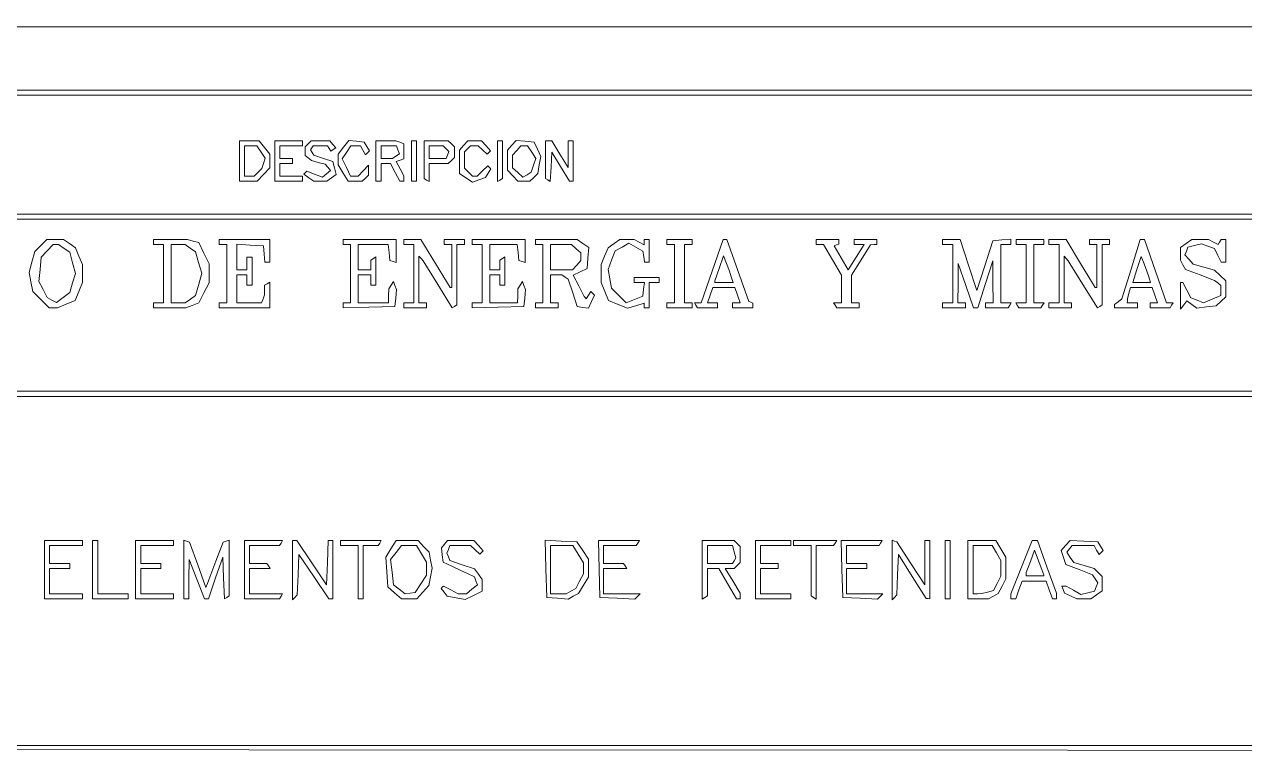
# Paper-space layout 'AN-20-DGE-076' of a CAD drawing. Header units: metres, sheet in millimetres. Extents: x 12 to 194, y 4 to 291.
# Drawn here: x 100.7 to 161.7, y 25.1 to 61.4 of the extents above; entities that cross this region are included whole.
import ezdxf

# ---------------------------------------------------------------- set-up
doc = ezdxf.new("R2010")
doc.units = ezdxf.units.M
doc.layers.add('DGE_CONTORNOS', color=7, linetype='Continuous', lineweight=0)
doc.layers.add('DGE_DATOS', color=7, linetype='Continuous', lineweight=0)

# ---------------------------------------------------------------- blocks, each defined once
blk = doc.blocks.new('LP_REF_DGE_MT_076')
at = {"layer": 'DGE_CONTORNOS'}
for points in [[(30.082, 270.091), (30.022, 269.933), (30.054, 147.569), (30.086, 25.205), (111.948, 25.174), (193.809, 25.142), (193.809, 147.696), (193.809, 270.249), (111.975, 270.249), (30.141, 270.249)], [(187.359, 59.733), (187.359, 58.152), (124.753, 58.152), (62.148, 58.152), (62.148, 59.733), (62.148, 61.314), (124.753, 61.314), (187.359, 61.314)], [(187.359, 54.927), (187.359, 51.955), (124.753, 51.955), (62.148, 51.955), (62.148, 54.927), (62.148, 57.899), (124.753, 57.899), (187.359, 57.899)], [(111.473, 54.611), (111.473, 53.599), (111.922, 53.599), (112.371, 53.599), (112.681, 53.934), (112.991, 54.268), (112.991, 54.612), (112.991, 54.956), (112.729, 55.289), (112.467, 55.622), (111.97, 55.622), (111.473, 55.622)], [(113.244, 54.611), (113.244, 53.599), (113.94, 53.599), (114.635, 53.599), (114.635, 53.725), (114.635, 53.852), (114.066, 53.852), (113.497, 53.852), (113.497, 54.168), (113.497, 54.484), (113.813, 54.484), (114.129, 54.484), (114.129, 54.611), (114.129, 54.737), (113.813, 54.737), (113.497, 54.737), (113.497, 55.053), (113.497, 55.37), (114.066, 55.37), (114.635, 55.37), (114.635, 55.496), (114.635, 55.622), (113.94, 55.622), (113.244, 55.622)], [(114.914, 55.471), (114.762, 55.319), (114.762, 55.107), (114.762, 54.895), (114.921, 54.763), (115.079, 54.631), (115.421, 54.545), (115.763, 54.459), (115.897, 54.299), (116.03, 54.138), (115.828, 53.971), (115.627, 53.804), (115.234, 53.952), (114.842, 54.1), (114.77, 54.029), (114.699, 53.958), (114.944, 53.778), (115.19, 53.599), (115.521, 53.599), (115.852, 53.599), (116.084, 53.769), (116.317, 53.939), (116.235, 54.265), (116.153, 54.591), (115.679, 54.746), (115.205, 54.9), (115.118, 55.034), (115.031, 55.168), (115.094, 55.269), (115.156, 55.37), (115.521, 55.37), (115.885, 55.37), (115.965, 55.241), (116.044, 55.112), (116.168, 55.189), (116.292, 55.266), (116.144, 55.444), (115.996, 55.622), (115.531, 55.622), (115.065, 55.622)], [(116.674, 55.296), (116.406, 54.956), (116.407, 54.688), (116.407, 54.421), (116.658, 54.01), (116.908, 53.599), (117.264, 53.599), (117.62, 53.599), (117.772, 53.751), (117.924, 53.902), (117.924, 54.154), (117.924, 54.405), (117.666, 54.129), (117.408, 53.852), (117.221, 53.852), (117.034, 53.852), (116.827, 54.287), (116.62, 54.721), (116.832, 55.045), (117.044, 55.37), (117.288, 55.37), (117.532, 55.37), (117.655, 55.149), (117.778, 54.929), (117.878, 55.029), (117.978, 55.129), (117.843, 55.344), (117.709, 55.559), (117.325, 55.598), (116.941, 55.636)], [(118.303, 54.611), (118.303, 53.599), (118.43, 53.599), (118.556, 53.599), (118.556, 54.042), (118.556, 54.484), (118.789, 54.484), (119.022, 54.484), (119.261, 54.042), (119.499, 53.599), (119.597, 53.599), (119.694, 53.599), (119.694, 53.732), (119.694, 53.864), (119.508, 54.225), (119.321, 54.586), (119.508, 54.658), (119.694, 54.729), (119.694, 55.099), (119.694, 55.469), (119.494, 55.546), (119.294, 55.622), (118.799, 55.622), (118.303, 55.622)], [(120.074, 54.611), (120.074, 53.599), (120.2, 53.599), (120.327, 53.599), (120.327, 54.611), (120.327, 55.622), (120.2, 55.622), (120.074, 55.622)], [(120.706, 54.681), (120.706, 53.74), (120.833, 53.662), (120.959, 53.584), (120.959, 54.034), (120.959, 54.484), (121.44, 54.484), (121.92, 54.484), (122.072, 54.636), (122.224, 54.788), (122.224, 55.053), (122.224, 55.319), (122.072, 55.471), (121.92, 55.622), (121.313, 55.622), (120.706, 55.622)], [(122.686, 55.391), (122.477, 55.16), (122.477, 54.572), (122.477, 53.984), (122.803, 53.771), (123.129, 53.557), (123.454, 53.673), (123.779, 53.789), (123.914, 54.004), (124.049, 54.219), (123.969, 54.299), (123.889, 54.379), (123.626, 54.115), (123.362, 53.852), (123.245, 53.852), (123.127, 53.852), (122.929, 54.051), (122.73, 54.249), (122.73, 54.658), (122.73, 55.066), (122.882, 55.218), (123.033, 55.37), (123.219, 55.37), (123.406, 55.37), (123.638, 55.16), (123.87, 54.949), (123.952, 55.032), (124.035, 55.115), (123.806, 55.369), (123.576, 55.622), (123.236, 55.622), (122.896, 55.622)], [(124.374, 54.603), (124.374, 53.584), (124.5, 53.662), (124.627, 53.74), (124.627, 54.681), (124.627, 55.622), (124.5, 55.622), (124.374, 55.622)], [(125.095, 55.397), (124.88, 55.16), (124.88, 54.656), (124.88, 54.152), (125.138, 53.876), (125.396, 53.599), (125.698, 53.599), (126, 53.599), (126.194, 53.793), (126.388, 53.986), (126.468, 54.414), (126.548, 54.842), (126.377, 55.201), (126.206, 55.559), (125.758, 55.597), (125.31, 55.635)], [(126.777, 54.681), (126.777, 53.74), (126.897, 53.666), (127.017, 53.592), (127.055, 54.323), (127.093, 55.053), (127.536, 54.33), (127.979, 53.606), (128.073, 53.602), (128.168, 53.599), (128.168, 54.611), (128.168, 55.622), (128.042, 55.622), (127.915, 55.622), (127.911, 54.958), (127.907, 54.294), (127.5, 54.955), (127.093, 55.615), (126.935, 55.619), (126.777, 55.622)], [(112.556, 55.06), (112.759, 54.75), (112.677, 54.491), (112.595, 54.233), (112.405, 54.042), (112.214, 53.852), (111.97, 53.852), (111.726, 53.852), (111.726, 54.611), (111.726, 55.37), (112.04, 55.37), (112.353, 55.37)], [(119.401, 55.167), (119.478, 54.965), (119.302, 54.853), (119.125, 54.741), (118.841, 54.739), (118.556, 54.737), (118.556, 55.053), (118.556, 55.37), (118.94, 55.37), (119.323, 55.37)], [(121.809, 55.228), (121.951, 55.086), (121.884, 54.911), (121.817, 54.737), (121.388, 54.737), (120.959, 54.737), (120.959, 55.053), (120.959, 55.37), (121.313, 55.37), (121.667, 55.37)], [(126.09, 55.057), (126.295, 54.745), (126.181, 54.402), (126.066, 54.06), (125.86, 53.929), (125.654, 53.799), (125.393, 54.035), (125.133, 54.27), (125.133, 54.589), (125.133, 54.907), (125.342, 55.138), (125.552, 55.37), (125.719, 55.37), (125.886, 55.37)], [(193.556, 47.402), (193.556, 43.102), (118.556, 43.102), (43.556, 43.102), (43.556, 47.402), (43.556, 51.702), (118.556, 51.702), (193.556, 51.702)], [(101.548, 50.388), (101.246, 50.087), (101.106, 49.564), (100.965, 49.042), (101.053, 48.57), (101.142, 48.097), (101.552, 47.686), (101.962, 47.275), (102.169, 47.275), (102.375, 47.275), (102.818, 47.46), (103.262, 47.645), (103.447, 48.089), (103.632, 48.532), (103.632, 48.983), (103.632, 49.433), (103.456, 49.855), (103.279, 50.277), (102.985, 50.484), (102.69, 50.69), (102.27, 50.69), (101.85, 50.69)], [(107.173, 50.563), (107.173, 50.437), (107.426, 50.437), (107.679, 50.437), (107.679, 48.983), (107.679, 47.528), (107.426, 47.528), (107.173, 47.528), (107.173, 47.402), (107.173, 47.275), (107.987, 47.275), (108.801, 47.275), (109.12, 47.397), (109.44, 47.518), (109.698, 48.024), (109.956, 48.53), (109.956, 49.001), (109.956, 49.472), (109.698, 50.004), (109.44, 50.536), (109.161, 50.611), (108.881, 50.687), (108.027, 50.688), (107.173, 50.69)], [(110.462, 50.563), (110.462, 50.437), (110.651, 50.437), (110.841, 50.437), (110.841, 48.983), (110.841, 47.528), (110.651, 47.528), (110.462, 47.528), (110.462, 47.402), (110.462, 47.275), (111.726, 47.275), (112.991, 47.275), (112.991, 47.915), (112.991, 48.555), (112.865, 48.477), (112.738, 48.399), (112.738, 48.163), (112.738, 47.928), (112.661, 47.728), (112.585, 47.528), (111.966, 47.528), (111.347, 47.528), (111.347, 48.224), (111.347, 48.919), (111.6, 48.919), (111.853, 48.919), (111.853, 48.666), (111.853, 48.413), (111.979, 48.413), (112.106, 48.413), (112.106, 49.109), (112.106, 49.805), (111.979, 49.805), (111.853, 49.805), (111.853, 49.488), (111.853, 49.172), (111.6, 49.172), (111.347, 49.172), (111.347, 49.811), (111.347, 50.45), (112.011, 50.412), (112.675, 50.374), (112.715, 49.963), (112.754, 49.552), (112.873, 49.552), (112.991, 49.552), (112.991, 50.121), (112.991, 50.69), (111.726, 50.69), (110.462, 50.69)], [(116.659, 50.563), (116.659, 50.437), (116.849, 50.437), (117.038, 50.437), (117.038, 48.983), (117.038, 47.528), (116.849, 47.528), (116.659, 47.528), (116.659, 47.397), (116.659, 47.266), (117.955, 47.302), (119.252, 47.338), (119.292, 47.761), (119.333, 48.185), (119.254, 48.39), (119.175, 48.596), (119.057, 48.41), (118.939, 48.224), (118.937, 47.876), (118.936, 47.528), (118.177, 47.528), (117.418, 47.528), (117.418, 48.224), (117.418, 48.919), (117.734, 48.919), (118.05, 48.919), (118.05, 48.666), (118.05, 48.413), (118.177, 48.413), (118.303, 48.413), (118.303, 49.117), (118.303, 49.82), (118.177, 49.741), (118.05, 49.663), (118.05, 49.418), (118.05, 49.172), (117.734, 49.172), (117.418, 49.172), (117.418, 49.805), (117.418, 50.437), (118.169, 50.437), (118.92, 50.437), (118.959, 50.036), (118.999, 49.634), (119.157, 49.583), (119.315, 49.531), (119.315, 50.11), (119.315, 50.69), (117.987, 50.69), (116.659, 50.69)], [(119.694, 50.563), (119.694, 50.437), (119.947, 50.437), (120.2, 50.437), (120.2, 48.983), (120.2, 47.528), (119.947, 47.528), (119.694, 47.528), (119.694, 47.402), (119.694, 47.275), (120.264, 47.275), (120.833, 47.275), (120.833, 47.402), (120.833, 47.528), (120.643, 47.528), (120.453, 47.528), (120.453, 48.692), (120.453, 49.855), (120.559, 49.735), (120.664, 49.615), (121.392, 48.445), (122.12, 47.274), (122.235, 47.346), (122.35, 47.417), (122.35, 48.927), (122.35, 50.437), (122.54, 50.437), (122.73, 50.437), (122.73, 50.563), (122.73, 50.69), (122.224, 50.69), (121.718, 50.69), (121.718, 50.563), (121.718, 50.437), (121.908, 50.437), (122.097, 50.437), (122.097, 49.362), (122.097, 48.287), (122.052, 48.287), (122.006, 48.287), (121.279, 49.488), (120.552, 50.69), (120.123, 50.69), (119.694, 50.69)], [(123.109, 50.563), (123.109, 50.437), (123.362, 50.437), (123.615, 50.437), (123.615, 48.983), (123.615, 47.528), (123.362, 47.528), (123.109, 47.528), (123.109, 47.397), (123.109, 47.266), (124.406, 47.302), (125.702, 47.338), (125.743, 47.761), (125.783, 48.185), (125.704, 48.39), (125.625, 48.596), (125.507, 48.41), (125.39, 48.224), (125.388, 47.876), (125.386, 47.528), (124.69, 47.528), (123.995, 47.528), (123.995, 48.224), (123.995, 48.919), (124.248, 48.919), (124.5, 48.919), (124.5, 48.666), (124.5, 48.413), (124.627, 48.413), (124.753, 48.413), (124.753, 49.117), (124.753, 49.82), (124.627, 49.741), (124.5, 49.663), (124.5, 49.418), (124.5, 49.172), (124.248, 49.172), (123.995, 49.172), (123.995, 49.805), (123.995, 50.437), (124.682, 50.437), (125.37, 50.437), (125.409, 50.036), (125.449, 49.634), (125.607, 49.583), (125.765, 49.531), (125.765, 50.11), (125.765, 50.69), (124.437, 50.69), (123.109, 50.69)], [(126.271, 50.563), (126.271, 50.437), (126.461, 50.437), (126.651, 50.437), (126.651, 48.983), (126.651, 47.528), (126.461, 47.528), (126.271, 47.528), (126.271, 47.402), (126.271, 47.275), (126.84, 47.275), (127.409, 47.275), (127.409, 47.402), (127.409, 47.528), (127.22, 47.528), (127.03, 47.528), (127.03, 48.224), (127.03, 48.919), (127.315, 48.917), (127.599, 48.915), (127.758, 48.814), (127.918, 48.713), (128.138, 48.026), (128.358, 47.338), (128.641, 47.298), (128.925, 47.258), (129.073, 47.583), (129.221, 47.909), (129.131, 47.999), (129.04, 48.09), (128.927, 47.908), (128.814, 47.725), (128.76, 47.785), (128.705, 47.844), (128.438, 48.375), (128.17, 48.906), (128.517, 49.072), (128.864, 49.237), (128.902, 49.762), (128.941, 50.287), (128.653, 50.488), (128.365, 50.69), (127.318, 50.69), (126.271, 50.69)], [(130.207, 50.484), (129.912, 50.277), (129.736, 49.855), (129.56, 49.433), (129.56, 48.983), (129.56, 48.532), (129.745, 48.089), (129.93, 47.645), (130.404, 47.447), (130.878, 47.249), (131.294, 47.377), (131.71, 47.504), (131.71, 47.39), (131.71, 47.275), (131.836, 47.275), (131.963, 47.275), (131.963, 47.908), (131.963, 48.54), (132.216, 48.54), (132.468, 48.54), (132.468, 48.666), (132.468, 48.793), (131.836, 48.793), (131.204, 48.793), (131.204, 48.666), (131.204, 48.54), (131.465, 48.54), (131.726, 48.54), (131.686, 48.201), (131.646, 47.861), (131.229, 47.692), (130.811, 47.522), (130.448, 47.885), (130.084, 48.249), (129.996, 48.716), (129.909, 49.183), (130.086, 49.65), (130.264, 50.116), (130.607, 50.308), (130.951, 50.5), (131.299, 50.306), (131.646, 50.112), (131.687, 49.832), (131.727, 49.552), (131.845, 49.552), (131.963, 49.552), (131.963, 50.121), (131.963, 50.69), (131.836, 50.69), (131.71, 50.69), (131.71, 50.559), (131.71, 50.428), (131.465, 50.559), (131.22, 50.69), (130.861, 50.69), (130.501, 50.69)], [(132.848, 50.563), (132.848, 50.437), (133.038, 50.437), (133.227, 50.437), (133.227, 48.983), (133.227, 47.528), (133.038, 47.528), (132.848, 47.528), (132.848, 47.402), (132.848, 47.275), (133.48, 47.275), (134.113, 47.275), (134.113, 47.402), (134.113, 47.528), (133.923, 47.528), (133.733, 47.528), (133.733, 48.983), (133.733, 50.437), (133.923, 50.437), (134.113, 50.437), (134.113, 50.563), (134.113, 50.69), (133.48, 50.69), (132.848, 50.69)], [(135.114, 49.109), (134.568, 47.528), (134.396, 47.528), (134.224, 47.528), (134.302, 47.402), (134.381, 47.275), (134.879, 47.275), (135.377, 47.275), (135.377, 47.402), (135.377, 47.528), (135.131, 47.528), (134.885, 47.528), (135.017, 47.908), (135.149, 48.287), (135.694, 48.287), (136.238, 48.287), (136.37, 47.908), (136.503, 47.528), (136.319, 47.528), (136.136, 47.528), (136.136, 47.402), (136.136, 47.275), (136.642, 47.275), (137.148, 47.275), (137.148, 47.391), (137.148, 47.507), (137.042, 47.549), (136.937, 47.591), (136.393, 49.141), (135.849, 50.69), (135.755, 50.69), (135.661, 50.69)], [(140.31, 50.563), (140.31, 50.437), (140.494, 50.437), (140.677, 50.437), (141.126, 49.671), (141.575, 48.906), (141.575, 48.217), (141.575, 47.528), (141.378, 47.528), (141.18, 47.528), (141.259, 47.402), (141.337, 47.275), (141.898, 47.275), (142.46, 47.275), (142.46, 47.402), (142.46, 47.528), (142.27, 47.528), (142.081, 47.528), (142.081, 48.217), (142.081, 48.907), (142.555, 49.666), (143.029, 50.426), (143.187, 50.431), (143.345, 50.437), (143.345, 50.563), (143.345, 50.69), (142.776, 50.69), (142.207, 50.69), (142.207, 50.563), (142.207, 50.437), (142.455, 50.437), (142.703, 50.437), (142.307, 49.801), (141.912, 49.165), (141.558, 49.769), (141.204, 50.374), (141.326, 50.416), (141.448, 50.458), (141.448, 50.574), (141.448, 50.69), (140.879, 50.69), (140.31, 50.69)], [(146.634, 50.563), (146.634, 50.437), (146.887, 50.437), (147.14, 50.437), (147.14, 48.983), (147.14, 47.528), (146.887, 47.528), (146.634, 47.528), (146.634, 47.402), (146.634, 47.275), (147.203, 47.275), (147.772, 47.275), (147.772, 47.402), (147.772, 47.528), (147.582, 47.528), (147.393, 47.528), (147.403, 48.508), (147.413, 49.488), (147.793, 48.382), (148.173, 47.275), (148.28, 47.275), (148.387, 47.275), (148.762, 48.445), (149.137, 49.615), (149.15, 48.572), (149.163, 47.528), (148.974, 47.528), (148.784, 47.528), (148.784, 47.402), (148.784, 47.275), (149.346, 47.275), (149.907, 47.275), (149.985, 47.402), (150.064, 47.528), (149.803, 47.528), (149.543, 47.528), (149.543, 48.983), (149.543, 50.437), (149.796, 50.437), (150.049, 50.437), (150.049, 50.571), (150.049, 50.705), (149.595, 50.666), (149.142, 50.627), (148.741, 49.38), (148.341, 48.134), (147.922, 49.412), (147.503, 50.69), (147.068, 50.69), (146.634, 50.69)], [(150.302, 50.563), (150.302, 50.437), (150.555, 50.437), (150.808, 50.437), (150.808, 48.983), (150.808, 47.528), (150.547, 47.528), (150.287, 47.528), (150.365, 47.402), (150.443, 47.275), (150.997, 47.275), (151.551, 47.275), (151.63, 47.402), (151.708, 47.528), (151.447, 47.528), (151.187, 47.528), (151.187, 48.983), (151.187, 50.437), (151.44, 50.437), (151.693, 50.437), (151.693, 50.563), (151.693, 50.69), (150.997, 50.69), (150.302, 50.69)], [(151.946, 50.563), (151.946, 50.437), (152.199, 50.437), (152.452, 50.437), (152.452, 48.983), (152.452, 47.528), (152.199, 47.528), (151.946, 47.528), (151.946, 47.402), (151.946, 47.275), (152.515, 47.275), (153.084, 47.275), (153.084, 47.402), (153.084, 47.528), (152.894, 47.528), (152.705, 47.528), (152.705, 48.692), (152.705, 49.855), (152.81, 49.735), (152.916, 49.615), (153.644, 48.445), (154.372, 47.274), (154.487, 47.346), (154.602, 47.417), (154.602, 48.927), (154.602, 50.437), (154.791, 50.437), (154.981, 50.437), (154.981, 50.563), (154.981, 50.69), (154.475, 50.69), (153.969, 50.69), (153.969, 50.563), (153.969, 50.437), (154.159, 50.437), (154.349, 50.437), (154.349, 49.362), (154.349, 48.287), (154.303, 48.287), (154.257, 48.287), (153.53, 49.488), (152.803, 50.69), (152.374, 50.69), (151.946, 50.69)], [(156.054, 49.204), (155.594, 47.718), (155.414, 47.577), (155.234, 47.437), (155.234, 47.356), (155.234, 47.275), (155.803, 47.275), (156.372, 47.275), (156.372, 47.402), (156.372, 47.528), (156.119, 47.528), (155.867, 47.528), (155.868, 47.623), (155.87, 47.718), (155.946, 48.002), (156.023, 48.287), (156.565, 48.287), (157.107, 48.287), (157.239, 47.908), (157.371, 47.528), (157.188, 47.528), (157.005, 47.528), (157.005, 47.402), (157.005, 47.275), (157.503, 47.275), (158.002, 47.275), (158.08, 47.402), (158.158, 47.528), (157.991, 47.528), (157.824, 47.528), (157.273, 49.109), (156.721, 50.69), (156.617, 50.69), (156.513, 50.69)], [(158.804, 50.493), (158.523, 50.296), (158.523, 49.979), (158.523, 49.662), (158.648, 49.426), (158.774, 49.191), (159.501, 48.919), (160.227, 48.647), (160.387, 48.515), (160.546, 48.382), (160.546, 48.139), (160.546, 47.895), (160.11, 47.712), (159.673, 47.53), (159.357, 47.65), (159.041, 47.77), (158.842, 48.155), (158.643, 48.54), (158.583, 48.54), (158.523, 48.54), (158.527, 47.876), (158.531, 47.212), (158.689, 47.42), (158.847, 47.628), (159.096, 47.442), (159.345, 47.256), (159.829, 47.318), (160.313, 47.38), (160.556, 47.6), (160.799, 47.82), (160.799, 48.221), (160.799, 48.622), (160.515, 48.885), (160.23, 49.148), (159.694, 49.306), (159.159, 49.464), (158.952, 49.693), (158.745, 49.922), (158.818, 50.112), (158.891, 50.303), (159.231, 50.388), (159.57, 50.473), (159.9, 50.357), (160.229, 50.241), (160.395, 49.897), (160.56, 49.552), (160.68, 49.552), (160.799, 49.552), (160.799, 50.121), (160.799, 50.69), (160.68, 50.69), (160.561, 50.69), (160.483, 50.563), (160.404, 50.436), (160.167, 50.563), (159.93, 50.69), (159.508, 50.69), (159.085, 50.69)], [(102.715, 50.243), (102.992, 50.048), (103.134, 49.52), (103.277, 48.993), (103.135, 48.52), (102.993, 48.048), (102.667, 47.791), (102.34, 47.534), (102.102, 47.661), (101.864, 47.789), (101.659, 48.185), (101.454, 48.582), (101.513, 49.197), (101.572, 49.813), (101.865, 50.125), (102.158, 50.437), (102.298, 50.437), (102.437, 50.437)], [(109.02, 50.256), (109.278, 50.075), (109.438, 49.541), (109.598, 49.007), (109.443, 48.452), (109.287, 47.897), (109.024, 47.712), (108.761, 47.528), (108.41, 47.528), (108.059, 47.528), (108.059, 48.983), (108.059, 50.437), (108.41, 50.437), (108.761, 50.437)], [(128.316, 50.228), (128.548, 50.018), (128.548, 49.827), (128.548, 49.635), (128.338, 49.404), (128.129, 49.172), (127.58, 49.172), (127.03, 49.172), (127.03, 49.805), (127.03, 50.437), (127.558, 50.437), (128.085, 50.437)], [(136.066, 48.824), (136.153, 48.54), (135.702, 48.54), (135.251, 48.54), (135.251, 48.581), (135.251, 48.621), (135.463, 49.244), (135.675, 49.867), (135.827, 49.488), (135.979, 49.109)], [(156.934, 48.824), (157.022, 48.54), (156.582, 48.54), (156.143, 48.54), (156.35, 49.188), (156.557, 49.835), (156.702, 49.472), (156.847, 49.109)], [(171.423, 34.122), (171.423, 25.395), (120.769, 25.395), (70.116, 25.395), (70.116, 34.122), (70.116, 42.849), (120.769, 42.849), (171.423, 42.849)], [(101.735, 34.185), (101.735, 32.731), (102.683, 32.731), (103.632, 32.731), (103.632, 32.857), (103.632, 32.984), (102.81, 32.984), (101.988, 32.984), (101.988, 33.616), (101.988, 34.248), (102.494, 34.248), (103, 34.248), (103, 34.375), (103, 34.501), (102.494, 34.501), (101.988, 34.501), (101.988, 34.944), (101.988, 35.387), (102.81, 35.387), (103.632, 35.387), (103.632, 35.513), (103.632, 35.64), (102.683, 35.64), (101.735, 35.64)], [(104.138, 34.185), (104.138, 32.731), (105.023, 32.731), (105.909, 32.731), (105.909, 32.857), (105.909, 32.984), (105.15, 32.984), (104.391, 32.984), (104.391, 34.312), (104.391, 35.64), (104.264, 35.64), (104.138, 35.64)], [(106.288, 34.185), (106.288, 32.731), (107.237, 32.731), (108.185, 32.731), (108.185, 32.857), (108.185, 32.984), (107.363, 32.984), (106.541, 32.984), (106.541, 33.616), (106.541, 34.248), (107.047, 34.248), (107.553, 34.248), (107.553, 34.375), (107.553, 34.501), (107.047, 34.501), (106.541, 34.501), (106.541, 34.944), (106.541, 35.387), (107.363, 35.387), (108.185, 35.387), (108.185, 35.513), (108.185, 35.64), (107.237, 35.64), (106.288, 35.64)], [(108.691, 34.196), (108.691, 32.731), (108.817, 32.731), (108.944, 32.731), (108.952, 33.711), (108.96, 34.691), (109.342, 33.711), (109.724, 32.731), (109.826, 32.731), (109.927, 32.731), (110.289, 33.773), (110.651, 34.816), (110.688, 33.769), (110.725, 32.722), (110.846, 32.797), (110.968, 32.872), (110.968, 34.266), (110.968, 35.661), (110.812, 35.609), (110.657, 35.557), (110.303, 34.618), (109.949, 33.679), (109.876, 33.489), (109.803, 33.3), (109.39, 34.433), (108.977, 35.565), (108.834, 35.613), (108.691, 35.661)], [(111.726, 34.185), (111.726, 32.731), (112.604, 32.731), (113.482, 32.731), (113.56, 32.857), (113.638, 32.984), (112.809, 32.984), (111.979, 32.984), (111.979, 33.616), (111.979, 34.248), (112.493, 34.248), (113.006, 34.248), (112.928, 34.375), (112.85, 34.501), (112.415, 34.501), (111.979, 34.501), (111.979, 34.944), (111.979, 35.387), (112.731, 35.387), (113.482, 35.387), (113.56, 35.513), (113.638, 35.64), (112.682, 35.64), (111.726, 35.64)], [(114.129, 34.16), (114.129, 32.68), (114.25, 32.801), (114.371, 32.921), (114.408, 33.931), (114.446, 34.941), (115.196, 33.836), (115.946, 32.731), (116.049, 32.731), (116.153, 32.731), (116.153, 34.185), (116.153, 35.64), (116.032, 35.64), (115.91, 35.64), (115.873, 34.533), (115.837, 33.426), (115.091, 34.533), (114.344, 35.64), (114.237, 35.64), (114.129, 35.64)], [(116.533, 35.513), (116.533, 35.387), (116.975, 35.387), (117.418, 35.387), (117.418, 34.059), (117.418, 32.731), (117.544, 32.731), (117.671, 32.731), (117.671, 34.059), (117.671, 35.387), (118.043, 35.387), (118.415, 35.387), (118.493, 35.513), (118.571, 35.64), (117.552, 35.64), (116.533, 35.64)], [(119.053, 35.228), (118.795, 34.817), (118.843, 34.071), (118.891, 33.325), (119.237, 33.028), (119.582, 32.731), (119.96, 32.731), (120.339, 32.731), (120.646, 33.062), (120.953, 33.394), (121.034, 33.826), (121.115, 34.257), (121.035, 34.658), (120.955, 35.058), (120.682, 35.349), (120.409, 35.64), (119.86, 35.64), (119.311, 35.64)], [(120.581, 34.976), (120.832, 34.564), (120.832, 34.235), (120.833, 33.906), (120.544, 33.477), (120.255, 33.047), (120.006, 33.015), (119.758, 32.984), (119.471, 33.207), (119.184, 33.431), (119.11, 34.061), (119.036, 34.691), (119.311, 35.039), (119.586, 35.387), (119.958, 35.387), (120.331, 35.387)], [(121.724, 35.457), (121.573, 35.275), (121.614, 34.92), (121.655, 34.564), (122.097, 34.354), (122.54, 34.144), (122.881, 33.989), (123.222, 33.833), (123.3, 33.631), (123.378, 33.428), (123.103, 33.206), (122.828, 32.984), (122.621, 32.984), (122.414, 32.985), (122.047, 33.176), (121.68, 33.368), (121.618, 33.305), (121.556, 33.243), (121.713, 33.053), (121.87, 32.864), (122.314, 32.78), (122.758, 32.697), (123.187, 32.902), (123.615, 33.106), (123.615, 33.396), (123.615, 33.686), (123.425, 33.957), (123.236, 34.228), (122.614, 34.434), (121.993, 34.641), (121.923, 34.824), (121.852, 35.007), (121.925, 35.197), (121.998, 35.387), (122.512, 35.387), (123.026, 35.387), (123.258, 35.177), (123.49, 34.967), (123.573, 35.049), (123.656, 35.132), (123.426, 35.386), (123.197, 35.64), (122.536, 35.64), (121.875, 35.64)], [(126.804, 34.223), (126.84, 32.794), (127.373, 32.755), (127.906, 32.717), (128.17, 32.858), (128.435, 33), (128.68, 33.403), (128.926, 33.806), (128.927, 34.261), (128.927, 34.717), (128.638, 35.147), (128.349, 35.576), (127.559, 35.614), (126.769, 35.652)], [(128.411, 34.961), (128.674, 34.535), (128.674, 34.259), (128.674, 33.983), (128.483, 33.613), (128.292, 33.244), (128.049, 33.114), (127.806, 32.984), (127.418, 32.984), (127.03, 32.984), (127.03, 34.185), (127.03, 35.387), (127.589, 35.387), (128.148, 35.387)], [(129.461, 34.217), (129.496, 32.794), (130.369, 32.756), (131.242, 32.718), (131.375, 32.851), (131.507, 32.984), (130.597, 32.984), (129.686, 32.984), (129.686, 33.616), (129.686, 34.248), (130.263, 34.248), (130.839, 34.248), (130.761, 34.375), (130.683, 34.501), (130.184, 34.501), (129.686, 34.501), (129.686, 34.944), (129.686, 35.387), (130.501, 35.387), (131.315, 35.387), (131.393, 35.513), (131.472, 35.64), (130.448, 35.64), (129.425, 35.64)], [(134.619, 34.178), (134.619, 32.716), (134.745, 32.794), (134.872, 32.872), (134.872, 33.56), (134.872, 34.248), (135.156, 34.246), (135.441, 34.245), (135.883, 33.489), (136.326, 32.734), (136.421, 32.733), (136.516, 32.731), (136.516, 32.875), (136.516, 33.019), (136.137, 33.634), (135.759, 34.248), (135.986, 34.248), (136.212, 34.248), (136.364, 34.4), (136.516, 34.552), (136.516, 34.944), (136.516, 35.336), (136.364, 35.488), (136.212, 35.64), (135.415, 35.64), (134.619, 35.64)], [(136.209, 35.078), (136.287, 34.769), (136.204, 34.635), (136.121, 34.501), (135.496, 34.501), (134.872, 34.501), (134.872, 34.944), (134.872, 35.387), (135.501, 35.387), (136.131, 35.387)], [(137.275, 34.185), (137.275, 32.731), (138.16, 32.731), (139.045, 32.731), (139.045, 32.857), (139.045, 32.984), (138.286, 32.984), (137.528, 32.984), (137.528, 33.616), (137.528, 34.248), (137.97, 34.248), (138.413, 34.248), (138.413, 34.375), (138.413, 34.501), (137.97, 34.501), (137.528, 34.501), (137.528, 34.944), (137.528, 35.387), (138.286, 35.387), (139.045, 35.387), (139.045, 35.513), (139.045, 35.64), (138.16, 35.64), (137.275, 35.64)], [(139.172, 35.513), (139.172, 35.387), (139.614, 35.387), (140.057, 35.387), (140.057, 34.129), (140.057, 32.872), (140.184, 32.794), (140.31, 32.716), (140.31, 34.051), (140.31, 35.387), (140.745, 35.387), (141.18, 35.387), (141.259, 35.513), (141.337, 35.64), (140.254, 35.64), (139.172, 35.64)], [(141.602, 34.217), (141.638, 32.794), (142.511, 32.756), (143.384, 32.718), (143.516, 32.851), (143.649, 32.984), (142.738, 32.984), (141.828, 32.984), (141.828, 33.616), (141.828, 34.248), (142.334, 34.248), (142.84, 34.248), (142.84, 34.375), (142.84, 34.501), (142.334, 34.501), (141.828, 34.501), (141.828, 34.944), (141.828, 35.387), (142.642, 35.387), (143.457, 35.387), (143.535, 35.513), (143.613, 35.64), (142.59, 35.64), (141.566, 35.64)], [(144.104, 34.17), (144.104, 32.68), (144.225, 32.801), (144.345, 32.921), (144.383, 33.932), (144.42, 34.944), (145.116, 33.843), (145.812, 32.743), (145.907, 32.737), (146.001, 32.731), (146.001, 34.185), (146.001, 35.64), (145.875, 35.64), (145.748, 35.64), (145.746, 34.533), (145.744, 33.426), (145.042, 34.501), (144.341, 35.576), (144.223, 35.618), (144.104, 35.661)], [(146.76, 34.185), (146.76, 32.731), (146.887, 32.731), (147.013, 32.731), (147.013, 34.185), (147.013, 35.64), (146.887, 35.64), (146.76, 35.64)], [(147.899, 34.185), (147.899, 32.731), (148.413, 32.731), (148.927, 32.731), (149.17, 32.861), (149.414, 32.991), (149.605, 33.36), (149.796, 33.73), (149.795, 34.274), (149.795, 34.817), (149.544, 35.228), (149.294, 35.64), (148.596, 35.64), (147.899, 35.64)], [(149.326, 35.019), (149.543, 34.652), (149.543, 34.254), (149.543, 33.856), (149.358, 33.499), (149.173, 33.142), (148.884, 33.065), (148.594, 32.987), (148.373, 32.985), (148.152, 32.984), (148.152, 34.185), (148.152, 35.387), (148.63, 35.387), (149.109, 35.387)], [(150.576, 34.305), (150.049, 32.971), (150.049, 32.851), (150.049, 32.731), (150.167, 32.731), (150.285, 32.731), (150.445, 33.173), (150.605, 33.616), (151.204, 33.616), (151.803, 33.616), (151.963, 33.173), (152.123, 32.731), (152.224, 32.731), (152.325, 32.731), (152.325, 32.872), (152.325, 33.014), (151.851, 34.326), (151.377, 35.639), (151.24, 35.639), (151.103, 35.64)], [(152.78, 35.399), (152.552, 35.148), (152.67, 34.796), (152.787, 34.443), (153.46, 34.186), (154.133, 33.93), (154.261, 33.727), (154.389, 33.524), (154.311, 33.321), (154.233, 33.118), (153.887, 33.031), (153.541, 32.944), (153.176, 33.153), (152.811, 33.363), (152.698, 33.363), (152.586, 33.363), (152.652, 33.19), (152.719, 33.018), (153.034, 32.874), (153.349, 32.731), (153.694, 32.731), (154.04, 32.731), (154.321, 32.928), (154.602, 33.124), (154.602, 33.488), (154.602, 33.851), (154.406, 34.046), (154.211, 34.242), (153.702, 34.394), (153.193, 34.546), (153.016, 34.8), (152.838, 35.053), (152.977, 35.22), (153.115, 35.387), (153.662, 35.387), (154.21, 35.387), (154.333, 35.166), (154.456, 34.946), (154.556, 35.046), (154.656, 35.146), (154.521, 35.361), (154.386, 35.576), (153.696, 35.613), (153.007, 35.651)], [(151.693, 33.901), (151.693, 33.869), (151.25, 33.869), (150.808, 33.869), (150.808, 33.96), (150.808, 34.05), (151.018, 34.602), (151.229, 35.153), (151.461, 34.543), (151.693, 33.932)]]:
    blk.add_lwpolyline(points, close=True, dxfattribs=at)

psp = doc.layouts.new('AN-20-DGE-076')

# ---------------------------------------------------------------- block references
at = {"layer": 'DGE_DATOS'}
psp.add_blockref('LP_REF_DGE_MT_076', (0, 0), dxfattribs=at)

doc.saveas('drawing.dxf')
